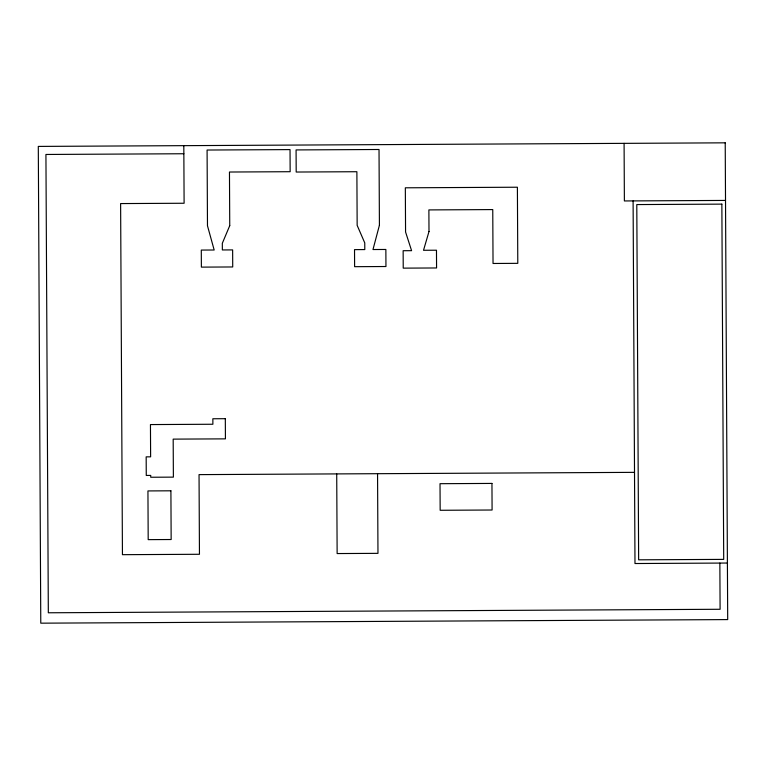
<?xml version="1.0" encoding="UTF-8"?>
<svg xmlns="http://www.w3.org/2000/svg" width="766" height="766" viewBox="0 0 766 766"><rect width="100%" height="100%" fill="white"/><g stroke="black" fill="none" stroke-linecap="round" stroke-linejoin="round"><path stroke-width="1.15" d="M183.85 153.746L45.931 154.464L48.325 612.781L720.097 609.276L719.858 563.087M725.517 200.424L624.386 200.951L624.089 143.357M634.516 472.354L199.045 474.623L199.457 554.278L122.445 554.68L120.616 203.574L184.108 203.249L183.811 145.645M727.403 563.039L634.985 563.527L633.099 200.912M377.552 473.685L377.973 553.349L337.136 553.559L336.714 473.905M379.419 225.233L372.985 249.534L385.863 249.467L385.949 266.52L354.61 266.683L354.524 249.63L364.798 249.572L364.76 242.899L357.157 225.348L356.879 171.718L296.193 172.034L296.078 149.925L379.026 149.494L379.419 225.233M428.998 231.524L423.521 250.281L436.476 250.214L436.572 267.966L403.232 268.138L403.146 250.712L411.591 250.674L405.568 231.993L405.338 187.804L517.395 187.22L517.787 263.341L493.036 263.475L492.758 209.578L428.883 209.913L428.998 231.524M229.743 225.654L222.322 243.282L222.36 249.955L232.634 249.907L232.72 266.961L201.381 267.123L201.295 250.07L214.174 250.003L207.481 225.769L207.088 150.031L290.036 149.6L290.151 171.708L229.465 172.024L229.743 225.654M725.22 142.83L38.3 146.411L40.78 623.17L727.7 619.589L725.22 142.83M721.859 204.129L636.795 204.57L638.643 559.822L723.707 559.381L721.859 204.129M225.319 418.696L212.852 418.763L212.881 424.249L150.452 424.575L150.624 456.833L146.172 456.852L146.268 475.447L150.72 475.418L150.73 477.247L173.384 477.132L173.183 439.129L225.424 438.861L225.319 418.696M491.954 483.423L440.019 483.691L440.163 510.28L492.088 510.012L491.954 483.423M170.904 490.805L147.943 490.929L148.192 539.637L171.153 539.523L170.904 490.805"/></g></svg>
